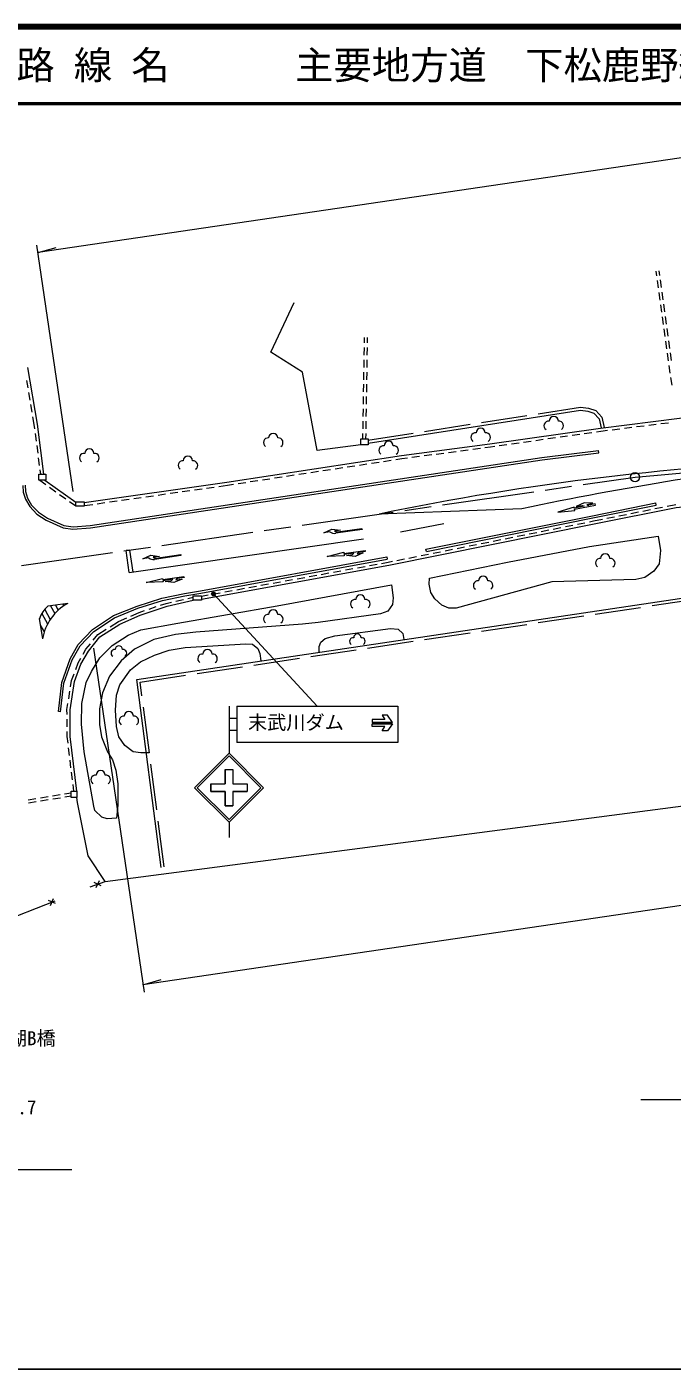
# Model space of a CAD drawing. Units: millimetres, scale not verified. Extents: x 40000 to 680000, y 20000 to 380000.
# Drawn here: x 181742 to 265904, y 205000 to 380000 of the extents above; entities that cross this region are included whole.
import ezdxf
from ezdxf.enums import TextEntityAlignment as Align

# ---------------------------------------------------------------- set-up
doc = ezdxf.new("R2010")
doc.units = ezdxf.units.MM
doc.header["$LTSCALE"] = 1000
doc.linetypes.add('CHAIN', pattern=[18.5, 12, -1.5, 3.5, -1.5])
doc.linetypes.add('DASHED', pattern=[7.5, 6, -1.5])
for name, color, linetype, lineweight in [('M-BGD', 7, 'Continuous', 13), ('M-BMK', 2, 'CHAIN', 13), ('M-BMK-SRVR', 3, 'Continuous', 13), ('M-STR-HTXT', 7, 'Continuous', 13), ('M-STR-STRC', 7, 'Continuous', 13), ('M-TTL', 2, 'Continuous', 140), ('M-TTL-BAND', 7, 'Continuous', 25), ('M-TTL-LINE', 7, 'Continuous', 50)]:
    doc.layers.add(name, color=color, linetype=linetype, lineweight=lineweight)
doc.layers.add('M-TTL-TXT', color=7, linetype='Continuous')
doc.styles.add('ＭＳ ゴシック', font='')
doc.styles.get('ＭＳ ゴシック').set_extended_font_data('MS Gothic')

msp = doc.modelspace()

# ---------------------------------------------------------------- hatches: boundary and pattern name
at = {"layer": 'M-STR-HTXT'}
msp.add_hatch(color=256, dxfattribs=at).paths.add_polyline_path([(206304, 306188, -1), (205865, 305949, -1)])

# ---------------------------------------------------------------- linework, layer by layer
at = {"layer": 'M-BGD'}
for p, q in [((263887, 347541), (263805, 348127)), ((264109, 345957), (263970, 346947)), ((264284, 347593), (264201, 348183)), ((264506, 346009), (264367, 346999)), ((264331, 344372), (264192, 345363)), ((264728, 344424), (264589, 345415)), ((264553, 342788), (264415, 343778)), ((264950, 342840), (264811, 343830)), ((264776, 341203), (264637, 342194)), ((265172, 341255), (265033, 342246)), ((264998, 339619), (264859, 340609)), ((265394, 339671), (265256, 340661)), ((225743, 337197), (225759, 338197)), ((225769, 338797), (225781, 339489)), ((226143, 337194), (226159, 338194)), ((226143, 337192), (226159, 338192)), ((226169, 338792), (226181, 339482)), ((226169, 338793), (226181, 339482)), ((265220, 338034), (265081, 339025)), ((265616, 338086), (265478, 339077)), ((225717, 335597), (225733, 336597)), ((226117, 335594), (226133, 336594)), ((226117, 335592), (226133, 336592)), ((265442, 336450), (265303, 337440)), ((265839, 336502), (265700, 337492)), ((225691, 333997), (225707, 334997)), ((226091, 333994), (226107, 334994)), ((226091, 333992), (226107, 334992)), ((265664, 334865), (265525, 335856)), ((265886, 333281), (265747, 334271)), ((181911, 332923), (181745, 333910)), ((225664, 332398), (225681, 333397)), ((226064, 332394), (226081, 333394)), ((226064, 332393), (226081, 333393)), ((182176, 331346), (182010, 332332)), ((182442, 329768), (182276, 330754)), ((225638, 330798), (225655, 331798)), ((226038, 330794), (226055, 331794)), ((226038, 330793), (226055, 331793)), ((182716, 328136), (182541, 329176)), ((225612, 329198), (225628, 330198)), ((226012, 329195), (226028, 330195)), ((226012, 329193), (226028, 330193)), ((182788, 327591), (182716, 328136)), ((225586, 327598), (225602, 328598)), ((225986, 327595), (226002, 328595)), ((225986, 327593), (226002, 328593)), ((256030, 327214), (256600, 327295)), ((256600, 327295), (257485, 327405)), ((258080, 327480), (259072, 327603)), ((259668, 327678), (260660, 327801)), ((261255, 327875), (262248, 327999)), ((262843, 328073), (263835, 328197)), ((264431, 328271), (265423, 328395)), ((182996, 326005), (182866, 326996)), ((225565, 326306), (225576, 326998)), ((225965, 326306), (225976, 326995)), ((225965, 326303), (225976, 326993)), ((243358, 325410), (244348, 325551)), ((244942, 325636), (245932, 325776)), ((246526, 325861), (247516, 326002)), ((248110, 326087), (249100, 326227)), ((249694, 326312), (250684, 326453)), ((251278, 326538), (252268, 326678)), ((252862, 326763), (253852, 326904)), ((254446, 326989), (255436, 327129)), ((183204, 324418), (183074, 325410)), ((183412, 322832), (183282, 323823)), ((230667, 323716), (231374, 323810)), ((231969, 323889), (232961, 324020)), ((233555, 324099), (234547, 324230)), ((235141, 324309), (236133, 324441)), ((236728, 324520), (237719, 324651)), ((238314, 324730), (239305, 324861)), ((239900, 324940), (240891, 325072)), ((241486, 325151), (242193, 325244)), ((242193, 325244), (242764, 325326)), ((183561, 321692), (183490, 322237)), ((218785, 321907), (219774, 322058)), ((220367, 322148), (221355, 322299)), ((221948, 322389), (222937, 322539)), ((223530, 322630), (224519, 322780)), ((225112, 322871), (226101, 323021)), ((226694, 323111), (227682, 323262)), ((228276, 323352), (229264, 323503)), ((229857, 323593), (230667, 323716)), ((183418, 320892), (184218, 320321)), ((184107, 320892), (188112, 318035)), ((207891, 320249), (208701, 320373)), ((209294, 320463), (210283, 320613)), ((210876, 320704), (211865, 320854)), ((212458, 320944), (213446, 321095)), ((214040, 321185), (215028, 321336)), ((215621, 321426), (216610, 321576)), ((217203, 321667), (218192, 321817)), ((184707, 319973), (185521, 319392)), ((186010, 319044), (186824, 318463)), ((195681, 318509), (196671, 318650)), ((197265, 318735), (198255, 318876)), ((198849, 318961), (199839, 319102)), ((200433, 319187), (201423, 319328)), ((202017, 319412), (203007, 319553)), ((203601, 319638), (204591, 319779)), ((205185, 319864), (206175, 320005)), ((206769, 320089), (207891, 320249)), ((187312, 318115), (188112, 317544)), ((189212, 317588), (190335, 317748)), ((190929, 317832), (191919, 317973)), ((192513, 318058), (193503, 318199)), ((194097, 318284), (195087, 318425)), ((260527, 316561), (261507, 316758)), ((262096, 316877), (263076, 317074)), ((263664, 317192), (264645, 317389)), ((265233, 317507), (266382, 317738)), ((251973, 314843), (252954, 315040)), ((253542, 315158), (254523, 315355)), ((255111, 315473), (255652, 315581)), ((255652, 315581), (256802, 315812)), ((257390, 315931), (258370, 316128)), ((258958, 316246), (259939, 316443)), ((244130, 313269), (245110, 313466)), ((245698, 313584), (246679, 313781)), ((247267, 313899), (248248, 314095)), ((248836, 314213), (249816, 314410)), ((250405, 314528), (251385, 314725)), ((234717, 311380), (235698, 311577)), ((236286, 311695), (237267, 311892)), ((237855, 312010), (238835, 312206)), ((239424, 312325), (240404, 312521)), ((240992, 312639), (241973, 312836)), ((242561, 312954), (243541, 313151)), ((226441, 309766), (227425, 309944)), ((228015, 310051), (228882, 310209)), ((228882, 310209), (229423, 310318)), ((230011, 310436), (230992, 310632)), ((231580, 310750), (232560, 310947)), ((233149, 311065), (234129, 311262)), ((216995, 308050), (217979, 308229)), ((218570, 308336), (219554, 308515)), ((220144, 308622), (221128, 308801)), ((221718, 308908), (222702, 309086)), ((223292, 309194), (224276, 309372)), ((224867, 309480), (225850, 309658)), ((207550, 306334), (208534, 306513)), ((209124, 306620), (210108, 306799)), ((210698, 306906), (211682, 307085)), ((212273, 307192), (213257, 307371)), ((213847, 307478), (214831, 307657)), ((215421, 307764), (216405, 307943)), ((199194, 304597), (199915, 304836)), ((199915, 304836), (200595, 304994)), ((201180, 305129), (202154, 305355)), ((202738, 305490), (203419, 305648)), ((204519, 305784), (205385, 305941)), ((205976, 306048), (206960, 306227)), ((193698, 302472), (194767, 302947)), ((195316, 303190), (196385, 303665)), ((196385, 303665), (197106, 303904)), ((197675, 304093), (198624, 304408)), ((191003, 300776), (192097, 301464)), ((192605, 301784), (193698, 302472)), ((189443, 298850), (190035, 299580)), ((190412, 300046), (191003, 300776)), ((188441, 297072), (188795, 297700)), ((189090, 298222), (189443, 298850)), ((188115, 296197), (188441, 297072)), ((187453, 293966), (187580, 294761)), ((187580, 294761), (187906, 295635)), ((187201, 292386), (187359, 293374)), ((186980, 291000), (187107, 291794)), ((186987, 290332), (186980, 291000)), ((187003, 288732), (186993, 289732)), ((187015, 287464), (187009, 288132)), ((187120, 286594), (187015, 287464)), ((187310, 285006), (187191, 285999)), ((187501, 283417), (187382, 284410)), ((187691, 281829), (187572, 282821)), ((186674, 280002), (187520, 280140)), ((187867, 280363), (187763, 281233)), ((181937, 279228), (182924, 279389)), ((181966, 278827), (182953, 278989)), ((183516, 279486), (184503, 279647)), ((183545, 279085), (184532, 279247)), ((185095, 279744), (186082, 279905)), ((185124, 279344), (186111, 279505)), ((186703, 279602), (187520, 279735)), ((191437, 268020), (190537, 268456)), ((190769, 267788), (191205, 268688)), ((170119, 260034), (185447, 266059)), ((185488, 265695), (184572, 266095)), ((184830, 265437), (185230, 266353))]:
    msp.add_line(p, q, dxfattribs=at)
for points in [[(225290, 325506), (219602, 324787), (217707, 334997), (213544, 337577), (216586, 344041)], [(183965, 321692), (183112, 328195), (181865, 335608)], [(189212, 317992), (207833, 320645), (230611, 324112), (242139, 325641), (256548, 327692), (266860, 328977), (273263, 329556), (277814, 329756), (296508, 329717), (306683, 329425), (317156, 328598), (327982, 327073), (345496, 323753), (372697, 316959), (390958, 312427), (399003, 310432), (407253, 309847), (411917, 309593)], [(226270, 325708), (253938, 330012), (254894, 329911), (255705, 329622), (256373, 328915), (256637, 327703)], [(204519, 305377), (228957, 309816), (255731, 315189), (266443, 317342), (274443, 318183), (283920, 318782), (292809, 318951), (304463, 318657), (311796, 318220), (317146, 317525)], [(199259, 270423), (196072, 294908), (316390, 312879), (319869, 288677)], [(188270, 280363), (187415, 287490), (187380, 290970), (187968, 294658), (188805, 296903), (189775, 298624), (191273, 300473), (193887, 302118), (196529, 303292), (200023, 304451), (203419, 305237)], [(219869, 298462), (219880, 299219), (220089, 299796), (220655, 300266), (221925, 300612), (229181, 301581), (230188, 301461), (230771, 300910), (230891, 300108)], [(197717, 285367), (196592, 285334), (195627, 285481), (194514, 286313), (193745, 287424), (193444, 288804), (193298, 290906), (193444, 292851), (193880, 294221), (195283, 296187), (196561, 297214), (198399, 298097), (200293, 298722), (202370, 299065), (210294, 299542), (211153, 299538), (211874, 298970), (212114, 298322), (212263, 297326)], [(191970, 268580), (279290, 280008), (347176, 293662), (358419, 296227), (381619, 297550), (385459, 297209), (420671, 288694), (464853, 277024)], [(190004, 267896), (191970, 268580), (189748, 271921), (188349, 278855), (188270, 279513)], [(364834, 241309), (354234, 241309), (354234, 242309), (346834, 242309), (346834, 241309), (274651, 241309), (273597, 240109), (261834, 240109)]]:
    msp.add_lwpolyline(points, dxfattribs=at)
at = {"layer": 'M-BGD', "linetype": 'DASHED'}
for points in [[(226209, 326104), (253928, 330415), (254984, 330303), (255930, 329967), (256740, 329109), (257036, 327753)], [(199655, 270474), (196519, 294570), (316051, 312424), (319473, 288620)]]:
    msp.add_lwpolyline(points, dxfattribs=at)
at = {"layer": 'M-BGD'}
for points in [[(225290, 326306), (226240, 326306), (226240, 325506), (225290, 325506)], [(183313, 321692), (184213, 321692), (184213, 320892), (183313, 320892)], [(188112, 318065), (189212, 318065), (189212, 317515), (188112, 317515)], [(234257, 308124), (244448, 310218), (255102, 312269), (264090, 313618), (264374, 311727), (264220, 309995), (263505, 309037), (262335, 308192), (261165, 307932), (250210, 307639), (237728, 304221), (236767, 304225), (235862, 304601), (234965, 305407), (234427, 306267), (234221, 307351)], [(193457, 276818), (192224, 276732), (191522, 276960), (190631, 277813), (190488, 278382), (189201, 285498), (188877, 289077), (188911, 291763), (189485, 294506), (190164, 295973), (191263, 297729), (192885, 299338), (194949, 300673), (196598, 301381), (201453, 302275), (214383, 304507), (229299, 307239), (229518, 305573), (229424, 304692), (228824, 303826), (227848, 303479), (219747, 302348), (217714, 302105), (203780, 301088), (201141, 300794), (198300, 300126), (195804, 298858), (194066, 297358), (192504, 295328), (191619, 293195), (191211, 291077), (191224, 289065), (191485, 287458), (192245, 285467), (192898, 284448), (193356, 283085), (193605, 281295), (193631, 278519)], [(203419, 305837), (204519, 305837), (204519, 305237), (203419, 305237)], [(187520, 280363), (188270, 280363), (188270, 279513), (187520, 279513)]]:
    msp.add_lwpolyline(points, close=True, dxfattribs=at)
for centre, radius, start, end in [((250465, 328585), 600, 0, 180), ((240929, 327063), 600, 0, 180), ((249789, 327990), 600, 82.75408, 237.27971), ((251140, 327990), 600, 302.72029, 97.24592), ((213199, 325802), 600, 82.75408, 237.27971), ((213875, 326398), 600, 0, 180), ((214550, 325802), 600, 302.72029, 97.24592), ((228925, 325375), 600, 0, 180), ((240253, 326467), 600, 82.75408, 237.27971), ((241605, 326467), 600, 302.72029, 97.24592), ((189214, 323799), 600, 82.75408, 237.27971), ((189890, 324394), 600, 0, 180), ((190565, 323799), 600, 302.72029, 97.24592), ((202746, 323427), 600, 0, 180), ((228249, 324780), 600, 82.75408, 237.27971), ((229601, 324780), 600, 302.72029, 97.24592), ((202070, 322832), 600, 82.75408, 237.27971), ((203422, 322832), 600, 302.72029, 97.24592), ((256499, 310108), 600, 82.75408, 237.27971), ((257174, 310703), 600, 0, 180), ((257850, 310108), 600, 302.72029, 97.24592), ((241253, 307778), 600, 0, 180), ((240578, 307183), 600, 82.75408, 237.27971), ((241929, 307183), 600, 302.72029, 97.24592), ((224563, 304764), 600, 82.75408, 237.27971), ((225238, 305359), 600, 0, 180), ((225914, 304764), 600, 302.72029, 97.24592), ((213201, 302787), 600, 82.75408, 237.27971), ((213877, 303382), 600, 0, 180), ((214553, 302787), 600, 302.72029, 97.24592), ((193741, 298821), 480, 0, 180), ((224308, 299889), 480, 82.75408, 237.27971), ((224848, 300365), 480, 0, 180), ((225389, 299889), 480, 302.72029, 97.24592), ((193201, 298345), 480, 82.75408, 237.27971), ((194282, 298345), 480, 302.72029, 97.24592), ((204633, 297640), 600, 82.75408, 237.27971), ((205309, 298235), 600, 0, 180), ((205985, 297640), 600, 302.72029, 97.24592), ((195050, 290122), 600, 0, 180), ((194374, 289526), 600, 82.75408, 237.27971), ((195725, 289526), 600, 302.72029, 97.24592), ((190694, 281835), 600, 82.75408, 237.27971), ((191370, 282430), 600, 0, 180), ((192046, 281835), 600, 302.72029, 97.24592)]:
    msp.add_arc(centre, radius, start, end, dxfattribs=at)
at = {"layer": 'M-BMK'}
for p, q in [((261062, 321295), (286501, 323513)), ((162727, 307114), (261062, 321295))]:
    msp.add_line(p, q, dxfattribs=at)
at = {"layer": 'M-BMK-SRVR'}
msp.add_circle((261062, 321295), 600, dxfattribs=at)
at = {"layer": 'M-STR-HTXT'}
for p, q in [((285289, 365595), (183208, 350561)), ((187797, 319406), (183063, 351551)), ((183208, 350561), (185564, 351254)), ((206085, 306068), (219614, 291452)), ((190424, 299011), (197034, 254128)), ((287983, 268533), (196888, 255118)), ((196888, 255118), (199243, 255810)), ((161588, 231018), (187616, 231018))]:
    msp.add_line(p, q, dxfattribs=at)
msp.add_circle((206085, 306068), 250, dxfattribs=at)
at = {"layer": 'M-STR-STRC'}
for p, q in [((256336, 324464), (256299, 324762)), ((246296, 317152), (227679, 316481)), ((263833, 317634), (263774, 317928)), ((230459, 314165), (236147, 315238)), ((195109, 308854), (225645, 313257)), ((195190, 311795), (194695, 311724)), ((195109, 308854), (194695, 311724)), ((195604, 308925), (195190, 311795)), ((233847, 311613), (233788, 311908)), ((228682, 310884), (228735, 310589)), ((187073, 304837), (184486, 304456)), ((184844, 304508), (185406, 303520)), ((185481, 304602), (185847, 303959)), ((186436, 304743), (186562, 304522)), ((183372, 302843), (183786, 300197)), ((183681, 303519), (184452, 302162)), ((184068, 304053), (184806, 302754)), ((183502, 302012), (184011, 301117)), ((186151, 290717), (185853, 290752)), ((208114, 291452), (208114, 285308)), ((209114, 291452), (230114, 291452)), ((209114, 291452), (209114, 286702)), ((230114, 291452), (230114, 286702)), ((208114, 289868), (209114, 289868)), ((228451, 289680), (226767, 289681)), ((226767, 289681), (226767, 289319)), ((229431, 289319), (226767, 289318)), ((229431, 289144), (226767, 289143)), ((226767, 288782), (226767, 289143)), ((228451, 288782), (226767, 288782)), ((228081, 290256), (228451, 289680)), ((228762, 290255), (228081, 290256)), ((228081, 288207), (228451, 288782)), ((229431, 289319), (228762, 290255)), ((229431, 289144), (228762, 288207)), ((208114, 288285), (209114, 288285)), ((228762, 288207), (228081, 288207)), ((203614, 280808), (208114, 285308)), ((212615, 280807), (208114, 285308)), ((230114, 286702), (209114, 286702)), ((203968, 280808), (208114, 284954)), ((212261, 280807), (208114, 284954)), ((207616, 283167), (207615, 281307)), ((207616, 283167), (208616, 283167)), ((208616, 283167), (208615, 281307)), ((203614, 280808), (208114, 276307)), ((203968, 280808), (208114, 276661)), ((205755, 281308), (207615, 281307)), ((205755, 281308), (205755, 280308)), ((205755, 280308), (207615, 280307)), ((207615, 280307), (207614, 278447)), ((208114, 276661), (212261, 280807)), ((208115, 276307), (212615, 280807)), ((208615, 280307), (208614, 278447)), ((208615, 281307), (210475, 281307)), ((208615, 280307), (210475, 280307)), ((210475, 281307), (210475, 280307)), ((207614, 278447), (208614, 278447)), ((208115, 276307), (208115, 274308))]:
    msp.add_line(p, q, dxfattribs=at)
for points in [[(181213, 320225), (181256, 319349), (181558, 318442), (182114, 317468), (183062, 316488), (184274, 315693), (186487, 314692), (187758, 314509), (190045, 314686), (248953, 323551), (256336, 324464)], [(181513, 320240), (181553, 319405), (181833, 318565), (182356, 317650), (183254, 316720), (184419, 315957), (186571, 314983), (187768, 314811), (190012, 314984), (248913, 323848), (256299, 324762)], [(233788, 311908), (255514, 316268), (263774, 317928)], [(233847, 311613), (255573, 315974), (263833, 317634)], [(254408, 317500), (253133, 317244), (253103, 317391), (250991, 316737), (253192, 316950), (253163, 317097), (255908, 317648), (255878, 317795), (255024, 317624)], [(254770, 317726), (255554, 317883), (254417, 317961), (253398, 317450), (254182, 317608)], [(221271, 314167), (220479, 314053), (221525, 314507), (222656, 314367), (221865, 314253)], [(222239, 314155), (225449, 314618), (225470, 314470), (222020, 313972)], [(224400, 311385), (223113, 311200), (223134, 311051), (220925, 310960), (223070, 311497), (223092, 311348), (225863, 311748), (225884, 311600), (225022, 311475)], [(185853, 290752), (186292, 294500), (187388, 297603), (188455, 299479), (190294, 301416), (193048, 303235), (196129, 304475), (199349, 305503), (202291, 306105), (204395, 306473), (228682, 310884)], [(186151, 290717), (186586, 294432), (187662, 297478), (188698, 299299), (190488, 301185), (193188, 302968), (196231, 304193), (199425, 305213), (202346, 305810), (204447, 306177), (228735, 310589)], [(197643, 310760), (196851, 310646), (197897, 311100), (199029, 310960), (198237, 310846)], [(198612, 310748), (201821, 311211), (201843, 311062), (198393, 310565)], [(224817, 311294), (225609, 311408), (224563, 310954), (223431, 311094), (224223, 311208)], [(200772, 307978), (199485, 307792), (199507, 307644), (197297, 307553), (199442, 308089), (199464, 307941), (202235, 308341), (202257, 308192), (201394, 308068)], [(201189, 307887), (201981, 308001), (200935, 307547), (199804, 307687), (200595, 307801)]]:
    msp.add_lwpolyline(points, dxfattribs=at)
for points in [[(229431, 289319), (228762, 290255), (228081, 290256), (228451, 289680), (226767, 289681), (226767, 289319)], [(226767, 288782), (226767, 289143), (229431, 289144), (228762, 288207), (228081, 288207), (228451, 288782)], [(205755, 281308), (207615, 281307), (207616, 283167), (208616, 283167), (208615, 281307), (210475, 281307), (210475, 280307), (208615, 280307), (208614, 278447), (207614, 278447), (207615, 280307), (205755, 280308)]]:
    msp.add_lwpolyline(points, close=True, dxfattribs=at)
for centre, radius, start, end in [((298050, -22600), 346306, 91.9111, 101.72439), ((324839, -49019), 374500, 95.87578, 102.10639), ((254722, 318449), 1000, 237.3089, 251.67041), ((255076, 318121), 500, 232.24451, 264.01751), ((221878, 314962), 1000, 232.63319, 278.20618), ((222168, 314650), 500, 232.63319, 278.20618), ((198250, 311555), 1000, 232.63319, 278.20618), ((198540, 311243), 500, 232.63319, 278.20618), ((225014, 310596), 1000, 127.89533, 142.25684), ((225238, 311024), 500, 115.54822, 147.32123), ((201610, 307617), 500, 115.54822, 147.32123), ((201386, 307189), 1000, 127.89533, 142.25684), ((190253, 299100), 6559, 118.99518, 170.3684), ((186724, 301719), 3535, 129.29162, 161.46342)]:
    msp.add_arc(centre, radius, start, end, dxfattribs=at)
at = {"layer": 'M-TTL'}
msp.add_line((680000, 380000), (40000, 380000), dxfattribs=at)
at = {"layer": 'M-TTL-BAND'}
msp.add_line((40000, 205000), (579000, 205000), dxfattribs=at)
at = {"layer": 'M-TTL-LINE'}
msp.add_line((40000, 370000), (680000, 370000), dxfattribs=at)

# ---------------------------------------------------------------- texts
at = {"layer": 'M-STR-HTXT', "style": 'ＭＳ ゴシック'}
for s, p in [('米泉湖B橋', (174264, 246675)), ('W1=14.7', (174264, 237675))]:
    msp.add_text(s, height=1833, dxfattribs=at).set_placement(p, align=Align.BOTTOM_LEFT)
at = {"layer": 'M-STR-STRC', "style": 'ＭＳ ゴシック'}
msp.add_text('末武川ダム', height=1833, dxfattribs=at).set_placement((210584, 287849), align=Align.BOTTOM_LEFT)
at = {"layer": 'M-TTL-TXT', "style": 'ＭＳ ゴシック'}
for s, p in [('路 線 名', (180380, 375000)), ('主要地方道\u3000下松鹿野線', (216734, 375000))]:
    msp.add_text(s, height=3666, dxfattribs=at).set_placement(p, align=Align.MIDDLE_LEFT)

doc.saveas('drawing.dxf')
